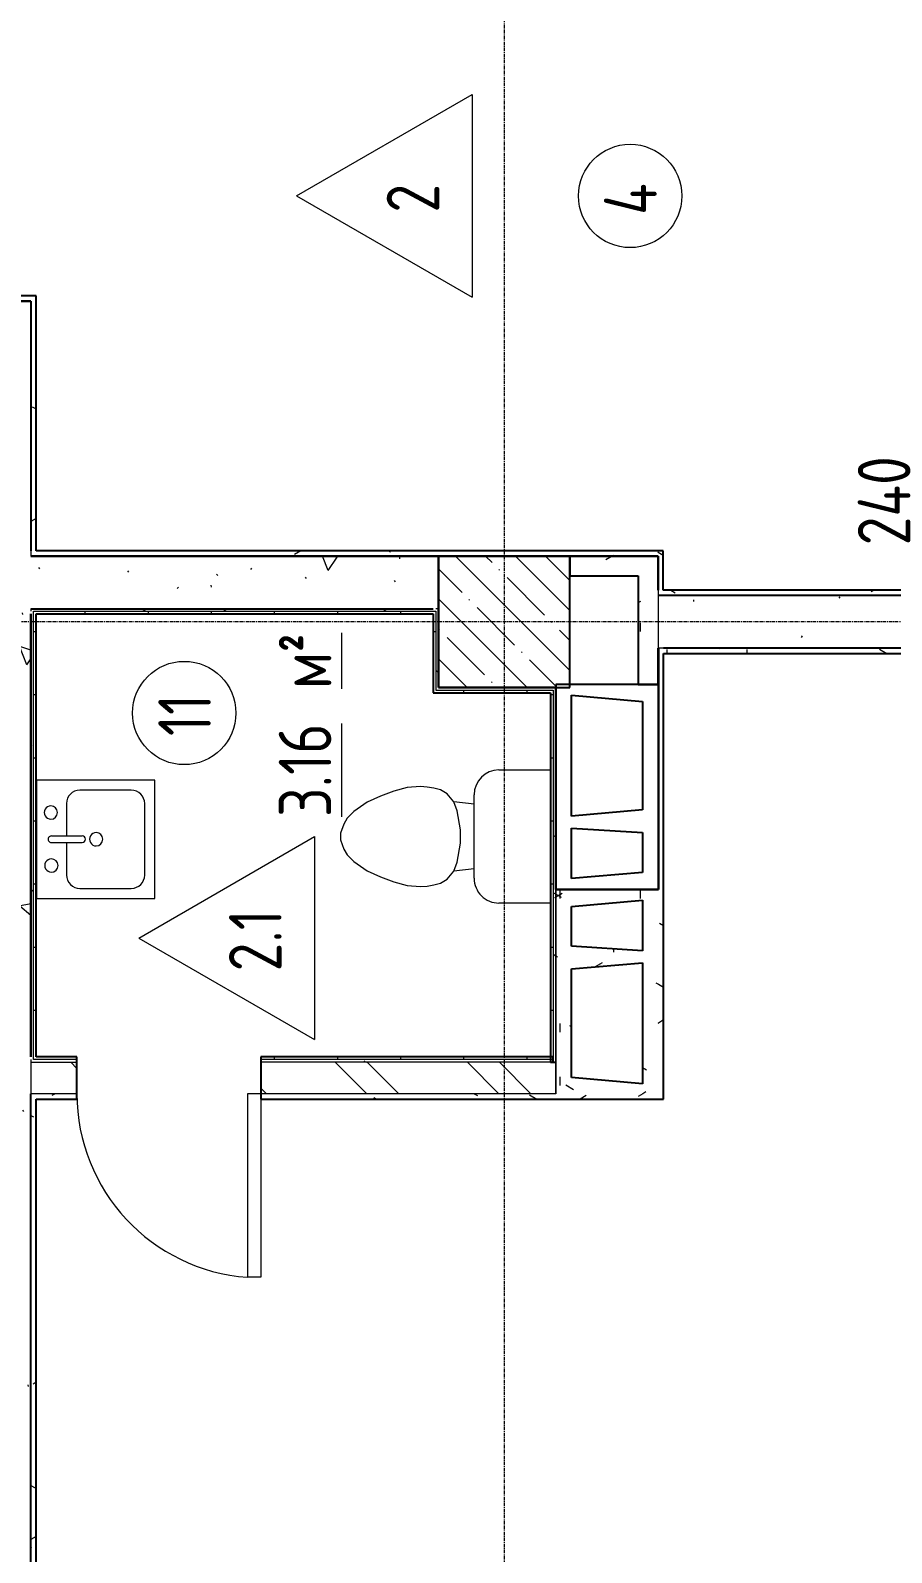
# Model space of a CAD drawing. Header units: millimetres. Extents: x -11854 to 4360091, y -19344 to 4989148.
# Drawn here: x 16721 to 19996, y 22352 to 28142 of the extents above; entities that cross this region are included whole.
import ezdxf

# ---------------------------------------------------------------- set-up
doc = ezdxf.new("R2010")
doc.units = ezdxf.units.MM
doc.linetypes.add('Линия сетки', pattern=[22.225, 12.7, -3.175, 3.175, -3.175])
doc.layers.get('0').update_dxf_attribs({"color": 254})
doc.layers.get('Defpoints').update_dxf_attribs({"color": 254})
for name, color, linetype, lineweight in [('A-ANNO-DIMS', 254, 'Continuous', 9), ('A-AREA-IDEN', 254, 'Continuous', 9), ('A-COLS', 254, 'Continuous', 9), ('A-DOOR', 254, 'Continuous', 9), ('A-WALL', 254, 'Continuous', 9), ('P-SANR-FIXT', 254, 'Continuous', 9), ('S-GRID', 254, 'Continuous', 9)]:
    doc.layers.add(name, color=color, linetype=linetype, lineweight=lineweight)
doc.styles.add('ISOCPEUR', font='isocpeur.ttf', dxfattribs={"width": 0.8, "height": 200})
doc.styles.add('ISOCPEUR_B', font='', dxfattribs={"width": 0.8, "height": 200})
doc.styles.add('ISOCPEUR_B_1', font='', dxfattribs={"width": 0.8, "height": 200})
doc.styles.get('ISOCPEUR_B').set_extended_font_data('ISOCPEUR', bold=True)
doc.styles.get('ISOCPEUR_B_1').set_extended_font_data('ISOCPEUR', bold=True)
doc.dimstyles.new('2_0_мм_ISOCPEUR', dxfattribs={"dimscale": 304.8, "dimtxt": 199.196235, "dimasz": 0.656168, "dimexe": 0.459318, "dimexo": 0.625, "dimgap": 0.065617, "dimtad": 1, "dimdec": 0, "dimtxsty": 'ISOCPEUR', "dimblk1": 'OBLIQUE', "dimblk2": 'OBLIQUE', "dimsah": 1, "dimcen": 2.5, "dimdle": 0.164042, "dimazin": 3, "dimtfac": 1, "dimtix": 1, "dimtmove": 0, "dimatfit": 3, "dimfxl": 0.787402, "dimfxlon": 1, "dimtvp": 1, "dimarcsym": 2})
pattern_1 = [(90, (23409.34, 513535.32), (-101.6, 406.4), [33.528, -271.272, 33.528, -271.272, -1625.6]), (90, (23409.34, 513535.32), (-101.6, 406.4), [-609.6, 33.528, -576.072, 33.528, -271.272, -711.2]), (90, (23409.34, 513535.32), (-101.6, 406.4), [-1524, 33.528, -169.672, 33.528, -474.472]), (210, (23358.54, 513687.72), (-301.152724, -291.18818), [33.528, -271.272, 33.528, -1896.872]), (210, (23358.54, 513687.72), (-301.152724, -291.18818), [-338.328, -271.272, 33.528, -576.072, -1016]), (210, (23358.54, 513687.72), (-301.152724, -291.18818), [-1219.2, 33.528, -271.272, 33.528, -677.672]), (210, (23358.54, 513687.72), (-301.152724, -291.18818), [-1557.528, -169.672, 33.528, -474.472]), (330, (23155.34, 513738.52), (402.752724, -115.21182), [33.528, -271.272, 33.528, -1896.872]), (330, (23155.34, 513738.52), (402.752724, -115.21182), [-338.328, -271.272, 33.528, -576.072, -1016]), (330, (23155.34, 513738.52), (402.752724, -115.21182), [-1219.2, 33.528, -271.272, 33.528, -677.672]), (330, (23155.34, 513738.52), (402.752724, -115.21182), [-1557.528, -169.672, 33.528, -474.472])]
pattern_2 = [(140, (23409.34, 513535.3), (63.7558, 728.7365), [76.2, -838.2]), (85, (23409.34, 513535.3), (-764.2276, -140.9716), [60.96, -670.56]), (190.451, (23414.65, 513596.05), (-700.4668, 587.77), [64.76, -712.36]), (136.184, (23206.1, 513535.3), (168.171, 1084.3162), [114.3, -1257.3]), (186.636, (23220.2, 513625.7), (-989.7098, 949.61), [97.14, -1068.54]), (81.184, (23206.1, 513535.3), (-989.7012, 949.6206), [91.44, -1005.84]), (111, (23256.94, 513636.9), (409.0606, 606.4579), [76.2, -838.2]), (56, (23256.94, 513636.9), (-736.7529, 247.2083), [60.96, -670.56]), (161.451, (23291, 513687.46), (-327.6855, 853.6683), [64.76, -712.36]), (127.5, (23409.34, 513535.32), (-338.22012, 12.3547), [6.706, -655.726, 6.706, -674.014, -673.1]), (127.5, (23409.34, 513535.32), (-338.22012, 12.3547), [-1343.152, 6.706, -666.394]), (97.5, (23409.34, 513535.32), (-400.72213, 267.27887), [6.706, -381.406, 6.706, -640.486, -256.54]), (97.5, (23409.34, 513535.32), (-400.72213, 267.27887), [-1035.304, 6.706, -249.834]), (57.5, (23409.34, 513308.76), (22.91534, 542.36333), [6.706, -247.294, 6.706, -1837.334]), (57.5, (23409.34, 513308.76), (22.91534, 542.36333), [-260.706, -785.774, 6.706, -1044.854]), (47.5, (23409.34, 513207.16), (-101.7071, 592.51696), [6.706, -323.494, 6.706, -1266.342]), (47.5, (23409.34, 513207.16), (-101.7071, 592.51696), [-336.906, -519.582, 6.706, -740.054])]
pattern_3 = [(90, (23409.34, 513535.32), (-240, 7e-14), []), (180, (23409.34, 513535.32), (-9e-14, -240), [])]

# ---------------------------------------------------------------- blocks, each defined once
blk = doc.blocks.new('Одиночные-Щитовые - Дверной блок внутренний глухой ДГ 21х7-6783225-1Г')
at = {"layer": 'A-DOOR', "lineweight": 18}
for p, q in [((299, -60), (299, -758.1)), ((350, -60), (299, -60)), ((350, -60), (350, -758.1)), ((350, -758.1), (299, -758.1))]:
    blk.add_line(p, q, dxfattribs=at)
at = {"layer": 'A-DOOR'}
blk.add_arc((350, -60), 700, 180, 265.82189, dxfattribs=at)
blk = doc.blocks.new('Туалет-Домашний-3D - Туалет-Домашний-3D-2031272-1Г')
at = {"layer": 'P-SANR-FIXT'}
for p, q in [((-253.4, 298.4), (-253.4, 494.7)), ((253.4, 494.7), (253.4, 298.4)), ((158.7, 203.8), (-158.8, 203.8)), ((-123.5, 203.8), (-132.3, 127)), ((123.5, 203.8), (132.3, 127)), ((-132.3, 127), (-162.6, 101.6)), ((-97.4, 139.7), (-132.3, 127)), ((-25.4, 152.4), (-97.4, 139.7)), ((25.4, 152.4), (-25.4, 152.4)), ((97.4, 139.7), (25.4, 152.4)), ((132.3, 127), (97.4, 139.7)), ((162.6, 101.6), (132.3, 127)), ((-177, 76.2), (-183.8, 50.8)), ((-162.6, 101.6), (-177, 76.2)), ((177, 76.2), (162.6, 101.6)), ((183.8, 50.8), (177, 76.2)), ((-188.3, 25.3), (-190.5, 0)), ((-190.5, 0), (-186.1, -50.6)), ((-183.8, 50.8), (-188.3, 25.3)), ((188.3, 25.3), (183.8, 50.8)), ((186.1, -50.6), (190.5, 0)), ((190.5, 0), (188.3, 25.3)), ((-186.1, -50.6), (-172.4, -101.6)), ((172.4, -101.6), (186.1, -50.6)), ((-172.4, -101.6), (-153.9, -152.4)), ((153.9, -152.4), (172.4, -101.6)), ((-153.9, -152.4), (-130.2, -203.2)), ((130.2, -203.2), (153.9, -152.4)), ((-130.2, -203.2), (-95, -254)), ((95, -254), (130.2, -203.2)), ((-95, -254), (-69.6, -279.4)), ((-69.6, -279.4), (-47.6, -292.1)), ((47.6, -292.1), (69.6, -279.4)), ((69.6, -279.4), (95, -254)), ((-47.6, -292.1), (-12.7, -304.8)), ((-12.7, -304.8), (12.7, -304.8)), ((12.7, -304.8), (47.6, -292.1))]:
    blk.add_line(p, q, dxfattribs=at)
for centre, start, end in [((-158.8, 298.4), 180, 270), ((158.7, 298.4), 270, 360)]:
    blk.add_arc(centre, 94.6, start, end, dxfattribs=at)
blk = doc.blocks.new('Кухонная мойка-Островок - 450 x 450 мм-2032278-1Г')
at = {"layer": 'P-SANR-FIXT'}
for p, q in [((240.7, 227.3), (-209.3, 227.3)), ((-209.3, 227.3), (-209.3, -222.7)), ((240.7, -222.7), (240.7, 227.3)), ((3, 170.2), (3, 53.1)), ((28.4, 170.2), (28.4, 53.1)), ((-171.2, 62.2), (-171.2, -133.8)), ((3, 113), (-120.4, 113)), ((151.8, 113), (28.4, 113)), ((202.6, -133.8), (202.6, 62.2)), ((-209.3, -222.7), (240.7, -222.7)), ((-120.4, -184.6), (151.8, -184.6))]:
    blk.add_line(p, q, dxfattribs=at)
for centre, radius, start, end in [((-84.3, 170.2), 25.4, 360, 180), ((15.7, 170.2), 12.7, 360, 180), ((117.3, 172.3), 25.4, 360, 180), ((-84.3, 170.2), 25.4, 180, 360), ((117.3, 172.3), 25.4, 180, 0), ((-120.4, 62.2), 50.8, 90, 180), ((151.8, 62.2), 50.8, 360, 90), ((15.7, 0), 25.4, 360, 180), ((15.7, 0), 25.4, 180, 0), ((15.7, 53.1), 12.7, 180, 0), ((-120.4, -133.8), 50.8, 180, 270), ((151.8, -133.8), 50.8, 270, 0)]:
    blk.add_arc(centre, radius, start, end, dxfattribs=at)
blk = doc.blocks.new('_Oblique')
at = {"color": 0, "linetype": 'ByBlock', "lineweight": -2}
blk.add_line((-0.5, -0.5), (0.5, 0.5), dxfattribs=at)
blk = doc.blocks.new('*D712')
at = {"layer": 'A-ANNO-DIMS', "color": 0, "lineweight": -2, "transparency": 16777216}
for p, q in [((20154.3, 26012.4), (20154.3, 26572.4)), ((20081.4, 26012.4), (20294.3, 26012.4)), ((20154.3, 25722.4), (20154.3, 26012.4)), ((20081.4, 25772.4), (20294.3, 25772.4))]:
    blk.add_line(p, q, dxfattribs=at)
at = {"layer": 'Defpoints', "color": 0, "transparency": 16777216}
for p in [(20062.3, 26012.4), (20154.3, 26012.4), (20062.3, 25772.4)]:
    blk.add_point(p, dxfattribs=at)
at = {"layer": 'A-ANNO-DIMS', "color": 0, "lineweight": -2, "transparency": 16777216, "xscale": 200, "yscale": 200, "zscale": 200}
for p, rotation in [((20154.3, 26012.4), 90), ((20154.3, 25772.4), 270)]:
    blk.add_blockref('_Oblique', p, dxfattribs=dict(at, rotation=rotation))
at = {"layer": 'A-ANNO-DIMS', "color": 0, "transparency": 16777216, "insert": (19867.7, 26183.3), "char_height": 200, "width": 418.312, "attachment_point": 1, "rotation": 90, "line_spacing_factor": 1.149209, "style": 'ISOCPEUR'}
blk.add_mtext('\\A1;240', dxfattribs=at)
blk = doc.blocks.new('АР-Марка-Помещения-Этаж_Секция_Номер - Номер-1294543-1Г')
at = {"layer": 'A-AREA-IDEN'}
blk.add_circle((0, 1.219), 1.965, dxfattribs=at)
blk = doc.blocks.new('МАРКА ПОМЕЩЕНИЯ - ПОЛЫ - ОТДЕЛКА ПОЛА-6347798-1Г')
at = {"layer": 'A-AREA-IDEN'}
for p, q in [((0, 4.233), (-3.855, -2.444)), ((0, 4.233), (3.855, -2.444)), ((3.855, -2.444), (-3.855, -2.444))]:
    blk.add_line(p, q, dxfattribs=at)

msp = doc.modelspace()

# ---------------------------------------------------------------- hatches: boundary and pattern name
at = {"layer": 'A-COLS'}
h = msp.add_hatch(dxfattribs=at)
h.set_pattern_fill('FP_1', color=8, angle=90, style=0, pattern_type=2)
h.set_pattern_definition([(135, (23409.34, 513535.32), (-114.049253, -114.049253), []), (135, (23409.34, 513649.37), (-114.049253, -114.049253), [201.612, -40.322, 3.353, -36.97])])
h.paths.add_polyline_path([(18772.6, 26142.4), (18272.6, 26142.4), (18272.6, 25642.4), (18772.6, 25642.4), (18772.6, 25781.8)])
at = {"layer": 'A-WALL'}
h = msp.add_hatch(dxfattribs=at)
h.set_pattern_fill('FP_4', color=8, angle=90, style=0, pattern_type=2)
h.set_pattern_definition(pattern_1)
h.paths.add_polyline_path([(16722.6, 27132.4), (14782.6, 27132.4), (14782.6, 27112.4), (16722.6, 27112.4)])
h = msp.add_hatch(dxfattribs=at)
h.set_pattern_fill('FP_2', color=8, angle=90, style=0, pattern_type=2)
h.set_pattern_definition(pattern_2)
h.paths.add_polyline_path([(16722.6, 26912.4), (16722.6, 27112.4), (14782.6, 27112.4), (14782.6, 26912.4), (16522.6, 26912.4)])
h = msp.add_hatch(dxfattribs=at)
h.set_pattern_fill('FP_4', color=8, angle=90, style=0, pattern_type=2)
h.set_pattern_definition(pattern_1)
h.paths.add_polyline_path([(16742.6, 27132.4), (16722.6, 27132.4), (16722.6, 26162.4), (16742.6, 26162.4), (16742.6, 26497.6)])
h = msp.add_hatch(dxfattribs=at)
h.set_pattern_fill('FP_2', color=8, angle=90, style=0, pattern_type=2)
h.set_pattern_definition(pattern_2)
h.paths.add_polyline_path([(16722.6, 26912.4), (16522.6, 26912.4), (16522.6, 17352.4), (16622.6, 17352.4), (16622.6, 17152.4), (16722.6, 17152.4), (16722.6, 26497.6)])
h = msp.add_hatch(dxfattribs=at)
h.set_pattern_fill('FP_4', color=8, angle=90, style=0, pattern_type=2)
h.set_pattern_definition(pattern_1)
h.paths.add_polyline_path([(19107.6, 26162.4), (16722.6, 26162.4), (16722.6, 26142.4), (19107.6, 26142.4)])
h = msp.add_hatch(dxfattribs=at)
h.set_pattern_fill('FP_2', color=8, angle=90, style=0, pattern_type=2)
h.set_pattern_definition(pattern_2)
h.paths.add_polyline_path([(18272.6, 26142.4), (16722.6, 26142.4), (16722.6, 25942.4), (18272.6, 25942.4)])
h = msp.add_hatch(dxfattribs=at)
h.set_pattern_fill('FP_4', color=8, angle=90, style=0, pattern_type=2)
h.set_pattern_definition(pattern_1)
h.paths.add_polyline_path([(19032.6, 26142.4), (18772.6, 26142.4), (18772.6, 26067.4), (19032.6, 26067.4)])
h = msp.add_hatch(dxfattribs=at)
h.set_pattern_fill('FP_4', color=8, angle=90, style=0, pattern_type=2)
h.set_pattern_definition(pattern_1)
h.paths.add_polyline_path([(19107.6, 26142.4), (19032.6, 26142.4), (19032.6, 25654.5), (19107.6, 25654.5), (19107.6, 26012.4)])
h = msp.add_hatch(dxfattribs=at)
h.set_pattern_fill('FP_4', color=8, angle=90, style=0, pattern_type=2)
h.set_pattern_definition(pattern_1)
h.paths.add_polyline_path([(19127.6, 26162.4), (19107.6, 26162.4), (19107.6, 26012.4), (19127.6, 26012.4)])
h = msp.add_hatch(dxfattribs=at)
h.set_pattern_fill('FP_4', color=8, angle=90, style=0, pattern_type=2)
h.set_pattern_definition(pattern_1)
h.paths.add_polyline_path([(22462.6, 25992.4), (22462.6, 26012.4), (19107.6, 26012.4), (19107.6, 25992.4), (20961.1, 25992.4)])
h = msp.add_hatch(dxfattribs=at)
h.set_pattern_fill('FP_4', color=8, angle=90, style=0, pattern_type=2)
h.set_pattern_definition(pattern_1)
h.paths.add_polyline_path([(18262.6, 25942.4), (16722.6, 25942.4), (16722.6, 25932.4), (18262.6, 25932.4)])
h = msp.add_hatch(dxfattribs=at)
h.set_pattern_fill('FP_4', color=8, angle=90, style=0, pattern_type=2)
h.set_pattern_definition(pattern_1)
h.paths.add_polyline_path([(18272.6, 25642.4), (18272.6, 25942.4), (18262.6, 25942.4), (18262.6, 25642.4)])
h = msp.add_hatch(dxfattribs=at)
h.set_pattern_fill('FP_2', color=8, angle=90, style=0, pattern_type=2)
h.set_pattern_definition(pattern_2)
h.paths.add_polyline_path([(20882.6, 25992.4), (19107.6, 25992.4), (19107.6, 25792.4), (20882.6, 25792.4)])
h = msp.add_hatch(dxfattribs=at)
h.set_pattern_fill('FP_4', color=8, angle=90, style=0, pattern_type=2)
h.set_pattern_definition(pattern_1)
h.paths.add_polyline_path([(16732.6, 25922.4), (16732.6, 25932.4), (16722.6, 25932.4), (16722.6, 24227.4), (16732.6, 24227.4), (16732.6, 25781.8)])
h = msp.add_hatch(dxfattribs=at)
h.set_pattern_fill('FP_6', color=8, angle=90, style=0, pattern_type=2)
h.set_pattern_definition(pattern_3)
h.paths.add_polyline_path([(18252.6, 25932.4), (16732.6, 25932.4), (16732.6, 25922.4), (18252.6, 25922.4)])
h = msp.add_hatch(dxfattribs=at)
h.set_pattern_fill('FP_6', color=8, angle=90, style=0, pattern_type=2)
h.set_pattern_definition(pattern_3)
h.paths.add_polyline_path([(16742.6, 25922.4), (16732.6, 25922.4), (16732.6, 24237.4), (16742.6, 24237.4), (16742.6, 25781.8)])
h = msp.add_hatch(dxfattribs=at)
h.set_pattern_fill('FP_6', color=8, angle=90, style=0, pattern_type=2)
h.set_pattern_definition(pattern_3)
h.paths.add_polyline_path([(18262.6, 25642.4), (18262.6, 25932.4), (18252.6, 25932.4), (18252.6, 25632.4), (18262.6, 25632.4)])
h = msp.add_hatch(dxfattribs=at)
h.set_pattern_fill('FP_4', color=8, angle=90, style=0, pattern_type=2)
h.set_pattern_definition(pattern_1)
h.paths.add_polyline_path([(19129.1, 24077.4), (19129.1, 25792.4), (19109.1, 25792.4), (19109.1, 24077.4)])
h = msp.add_hatch(dxfattribs=at)
h.set_pattern_fill('FP_4', color=8, angle=90, style=0, pattern_type=2)
h.set_pattern_definition(pattern_1)
h.paths.add_polyline_path([(20882.6, 25772.4), (20882.6, 25792.4), (19129.1, 25792.4), (19129.1, 25772.4), (20862.6, 25772.4)])
h = msp.add_hatch(dxfattribs=at)
h.set_pattern_fill('FP_6', color=8, angle=90, style=0, pattern_type=2)
h.set_pattern_definition(pattern_3)
h.paths.add_polyline_path([(18699.1, 25622.4), (18699.1, 25632.4), (18252.6, 25632.4), (18252.6, 25622.4), (18447.5, 25622.4)])
h = msp.add_hatch(dxfattribs=at)
h.set_pattern_fill('FP_6', color=8, angle=90, style=0, pattern_type=2)
h.set_pattern_definition(pattern_3)
h.paths.add_polyline_path([(18709.1, 24217.4), (18709.1, 25632.4), (18699.1, 25632.4), (18699.1, 24217.4)])
h = msp.add_hatch(dxfattribs=at)
h.set_pattern_fill('FP_4', color=8, angle=90, style=0, pattern_type=2)
h.set_pattern_definition(pattern_1)
h.paths.add_polyline_path([(18719.1, 24874.5), (18719.1, 25642.4), (18709.1, 25642.4), (18709.1, 24217.4), (18719.1, 24217.4), (18719.1, 24350.1)])
h = msp.add_hatch(dxfattribs=at)
h.set_pattern_fill('FP_4', color=8, angle=90, style=0, pattern_type=2)
h.set_pattern_definition(pattern_1)
h.paths.add_polyline_path([(19109.1, 24874.5), (18719.1, 24874.5), (18719.1, 24097.4), (19109.1, 24097.4), (19109.1, 24350.1)])
h.paths.add_polyline_path([(19049.1, 24595.8), (19049.1, 24135.2), (18779.1, 24159.3), (18779.1, 24572)])
h.paths.add_polyline_path([(19049.1, 24833.4), (19049.1, 24641.4), (18779.1, 24658.3), (18779.1, 24809.5)])
h = msp.add_hatch(dxfattribs=at)
h.set_pattern_fill('FP_4', color=8, angle=90, style=0, pattern_type=2)
h.set_pattern_definition(pattern_1)
h.paths.add_polyline_path([(18709.1, 24227.4), (17597.6, 24227.4), (17597.6, 24217.4), (18709.1, 24217.4)])
h.paths.add_polyline_path([(16897.6, 24217.4), (16897.6, 24227.4), (16722.6, 24227.4), (16722.6, 24217.4), (16771.7, 24217.4)])
h = msp.add_hatch(dxfattribs=at)
h.set_pattern_fill('FP_5', color=8, angle=90, style=0, pattern_type=2)
h.set_pattern_definition([(135, (23409.34, 513535.32), (-251.44717, -251.44717), []), (135, (23028.34, 513535.32), (-251.44717, -251.44717), [])])
h.paths.add_polyline_path([(18719.1, 24097.4), (18719.1, 24217.4), (17597.6, 24217.4), (17597.6, 24097.4), (17609.6, 24097.4)])
h.paths.add_polyline_path([(16897.6, 24217.4), (16722.6, 24217.4), (16722.6, 24097.4), (16897.6, 24097.4)])
h = msp.add_hatch(dxfattribs=at)
h.set_pattern_fill('FP_6', color=8, angle=90, style=0, pattern_type=2)
h.set_pattern_definition(pattern_3)
h.paths.add_polyline_path([(18709.1, 24227.4), (18709.1, 24237.4), (17597.6, 24237.4), (17597.6, 24227.4), (17609.6, 24227.4)])
h.paths.add_polyline_path([(16897.6, 24227.4), (16897.6, 24237.4), (16732.6, 24237.4), (16732.6, 24227.4), (16771.7, 24227.4)])
h = msp.add_hatch(dxfattribs=at)
h.set_pattern_fill('FP_4', color=8, angle=90, style=0, pattern_type=2)
h.set_pattern_definition(pattern_1)
h.paths.add_polyline_path([(16742.6, 24097.4), (16722.6, 24097.4), (16722.6, 17152.4), (16742.6, 17152.4), (16742.6, 24077.4)])
h = msp.add_hatch(dxfattribs=at)
h.set_pattern_fill('FP_4', color=8, angle=90, style=0, pattern_type=2)
h.set_pattern_definition(pattern_1)
h.paths.add_polyline_path([(19109.1, 24077.4), (19109.1, 24097.4), (17597.6, 24097.4), (17597.6, 24077.4), (17609.6, 24077.4)])
h.paths.add_polyline_path([(16897.6, 24077.4), (16897.6, 24097.4), (16742.6, 24097.4), (16742.6, 24077.4), (16771.7, 24077.4)])

# ---------------------------------------------------------------- linework, layer by layer
at = {"layer": 'A-COLS', "color": 8, "lineweight": 25}
for p, q in [((18772.6, 26142.4), (18272.6, 26142.4)), ((18272.6, 26142.4), (18272.6, 25642.4)), ((18772.6, 25642.4), (18772.6, 26142.4)), ((19109.1, 25654.5), (18719.1, 25654.5)), ((18719.1, 25654.5), (18719.1, 24874.5)), ((19109.1, 24874.5), (19109.1, 25654.5)), ((18272.6, 25642.4), (18772.6, 25642.4)), ((18779.1, 25153.2), (18779.1, 25613.8)), ((18779.1, 25613.8), (19049.1, 25589.7)), ((19049.1, 25589.7), (19049.1, 25177)), ((19049.1, 25177), (18779.1, 25153.2)), ((18779.1, 24915.6), (18779.1, 25107.6)), ((18779.1, 25107.6), (19049.1, 25090.7)), ((19049.1, 25090.7), (19049.1, 24939.5)), ((19049.1, 24939.5), (18779.1, 24915.6)), ((18719.1, 24874.5), (19109.1, 24874.5))]:
    msp.add_line(p, q, dxfattribs=at)
at = {"layer": 'A-WALL', "color": 8, "lineweight": 25}
for p, q in [((16722.6, 27112.4), (14782.6, 27112.4)), ((14782.6, 27112.4), (16722.6, 27112.4)), ((16742.6, 27132.4), (14802.6, 27132.4)), ((16722.6, 27112.4), (16722.6, 27112.4)), ((16722.6, 27112.4), (16722.6, 26162.4)), ((16742.6, 26162.4), (16742.6, 27132.4)), ((18272.6, 26142.4), (16722.6, 26142.4)), ((16722.6, 26142.4), (19107.6, 26142.4)), ((19127.6, 26162.4), (16742.6, 26162.4)), ((18272.6, 25642.4), (18272.6, 26142.4)), ((19107.6, 26142.4), (18772.6, 26142.4)), ((18772.6, 26142.4), (18772.6, 26067.4)), ((19107.6, 26012.4), (19107.6, 26142.4)), ((19107.6, 26142.4), (19107.6, 26012.4)), ((19127.6, 26012.4), (19127.6, 26162.4)), ((18772.6, 26067.4), (19032.6, 26067.4)), ((19032.6, 26067.4), (19032.6, 25654.5)), ((22442.6, 26012.4), (19127.6, 26012.4)), ((16722.6, 25942.4), (18252.6, 25942.4)), ((22462.6, 25992.4), (19107.6, 25992.4)), ((16722.6, 24237.4), (16722.6, 25922.4)), ((16722.6, 25922.4), (16722.6, 24237.4)), ((16742.6, 25922.4), (18252.6, 25922.4)), ((16742.6, 24237.4), (16742.6, 25922.4)), ((18252.6, 25922.4), (18252.6, 25622.4)), ((19107.6, 25654.5), (19107.6, 25792.4)), ((19107.6, 25792.4), (19109.1, 25792.4)), ((19109.1, 25792.4), (19109.1, 24874.5)), ((21082.6, 25792.4), (19129.1, 25792.4)), ((19129.1, 24077.4), (19129.1, 25772.4)), ((19129.1, 25772.4), (20862.6, 25772.4)), ((19032.6, 25654.5), (19107.6, 25654.5)), ((18252.6, 25622.4), (18699.1, 25622.4)), ((18719.1, 25642.4), (18272.6, 25642.4)), ((18699.1, 25622.4), (18699.1, 24217.4)), ((18719.1, 24874.5), (18719.1, 25642.4)), ((19109.1, 24874.5), (18719.1, 24874.5)), ((18779.1, 24809.5), (19049.1, 24833.4)), ((18779.1, 24658.3), (18779.1, 24809.5)), ((19049.1, 24833.4), (19049.1, 24641.4)), ((19049.1, 24641.4), (18779.1, 24658.3)), ((18779.1, 24572), (19049.1, 24595.8)), ((18779.1, 24159.3), (18779.1, 24572)), ((19049.1, 24595.8), (19049.1, 24135.2)), ((16897.6, 24237.4), (16742.6, 24237.4)), ((16897.6, 24217.4), (16897.6, 24237.4)), ((16897.6, 24077.4), (16897.6, 24217.4)), ((17597.6, 24237.4), (17597.6, 24097.4)), ((18709.1, 24237.4), (17597.6, 24237.4)), ((18699.1, 24217.4), (18719.1, 24217.4)), ((18709.1, 24217.4), (18709.1, 24237.4)), ((19049.1, 24135.2), (18779.1, 24159.3)), ((16722.6, 17152.4), (16722.6, 24097.4)), ((17597.6, 24097.4), (17597.6, 24077.4)), ((16742.6, 17132.4), (16742.6, 24077.4)), ((16742.6, 24077.4), (16897.6, 24077.4)), ((17597.6, 24077.4), (19129.1, 24077.4))]:
    msp.add_line(p, q, dxfattribs=at)
at = {"layer": 'A-WALL', "color": 8}
for p, q in [((16722.6, 26162.4), (16722.6, 26142.4)), ((19107.6, 26012.4), (19107.6, 25792.4)), ((16722.6, 25942.4), (16722.6, 25932.4)), ((18272.6, 25942.4), (18262.6, 25942.4)), ((16732.6, 25932.4), (18262.6, 25932.4)), ((16732.6, 24227.4), (16732.6, 25932.4)), ((18262.6, 25932.4), (18262.6, 25632.4)), ((19129.1, 25792.4), (19109.1, 25792.4)), ((18262.6, 25632.4), (18709.1, 25632.4)), ((18709.1, 25632.4), (18709.1, 24217.4)), ((18719.1, 24874.5), (18719.1, 24217.4)), ((18719.1, 24097.4), (18719.1, 24874.5)), ((16722.6, 24227.4), (16722.6, 24097.4)), ((16722.6, 24217.4), (16897.6, 24217.4)), ((16897.6, 24227.4), (16732.6, 24227.4)), ((16897.6, 24217.4), (16897.6, 24217.4)), ((18709.1, 24227.4), (17597.6, 24227.4)), ((18709.1, 24217.4), (17597.6, 24217.4)), ((18719.1, 24217.4), (18719.1, 24097.4)), ((16897.6, 24097.4), (16722.6, 24097.4)), ((17597.6, 24097.4), (17597.6, 24097.4)), ((18719.1, 24097.4), (17597.6, 24097.4))]:
    msp.add_line(p, q, dxfattribs=at)
at = {"layer": 'S-GRID', "color": 8, "linetype": 'Линия сетки'}
for p, q in [((18522.6, 43877.4), (18522.6, 16449)), ((24998.8, 25892.4), (-1161, 25892.4))]:
    msp.add_line(p, q, dxfattribs=at)

# ---------------------------------------------------------------- block references
at = {"layer": 'A-AREA-IDEN', "color": 8, "xscale": 99.99999999999991, "yscale": 99.99999999999991, "zscale": 99.99999999999991, "rotation": 89.99999999999999}
for name, p in [('МАРКА ПОМЕЩЕНИЯ - ПОЛЫ - ОТДЕЛКА ПОЛА-6347798-1Г', (18156.4, 27512.2)), ('АР-Марка-Помещения-Этаж_Секция_Номер - Номер-1294543-1Г', (19123.7, 27512.2)), ('АР-Марка-Помещения-Этаж_Секция_Номер - Номер-1294543-1Г', (17427.7, 25545.6)), ('МАРКА ПОМЕЩЕНИЯ - ПОЛЫ - ОТДЕЛКА ПОЛА-6347798-1Г', (17556.6, 24689.8))]:
    msp.add_blockref(name, p, dxfattribs=at)
at = {"layer": 'A-DOOR', "color": 8}
msp.add_blockref('Одиночные-Щитовые - Дверной блок внутренний глухой ДГ 21х7-6783225-1Г', (17247.6, 24157.4), dxfattribs=at)
at = {"layer": 'P-SANR-FIXT', "color": 8}
for name, p, rotation in [('Туалет-Домашний-3D - Туалет-Домашний-3D-2031272-1Г', (18204.4, 25075.8), 270), ('Кухонная мойка-Островок - 450 x 450 мм-2032278-1Г', (16970.6, 25049.8), 89.99999999999999)]:
    msp.add_blockref(name, p, dxfattribs=dict(at, rotation=rotation))

# ---------------------------------------------------------------- texts
at = {"layer": 'A-AREA-IDEN', "color": 8, "char_height": 200, "attachment_point": 1, "rotation": 90}
for s, insert, width, style in [('\\fISOCPEUR|b0|i0|c204|p34|;\\W.8;2', (18075.8, 27448.7), 141.097, 'ISOCPEUR'), ('\\fISOCPEUR|b1|i0|c204|p34|;\\W.8;4', (18902.8, 27440), 166.751, 'ISOCPEUR_B'), ('\\L\\fISOCPEUR|b1|i0|c238|p34|;\\W.8;\\L²', (17665.1, 25774.6), 128.27, 'ISOCPEUR_B_1'), ('\\L\\fISOCPEUR|b1|i0|c204|p34|;\\W.8;\\Lм', (17665.1, 25637), 166.751, 'ISOCPEUR_B'), ('11', (17206.9, 25457.8), 205.232, 'ISOCPEUR_B'), ('\\L3.16 ', (17665.1, 25150.2), 590.042, 'ISOCPEUR_B'), ('2.1', (17475.9, 24562.8), 295.021, 'ISOCPEUR')]:
    msp.add_mtext(s, dxfattribs=dict(at, insert=insert, width=width, style=style))

# ---------------------------------------------------------------- dimensions: what is measured, and where the dimension line sits
at = {"layer": 'A-ANNO-DIMS', "color": 8}
dim = msp.add_linear_dim(base=(20154.3, 26012.4), p1=(20062.3, 25772.4), p2=(20062.3, 26012.4), angle=90, dimstyle='2_0_мм_ISOCPEUR', override={"dimfxl": 240}, dxfattribs=at)
dim.commit()
dim.dimension.update_dxf_attribs({"geometry": '*D712', "text_midpoint": (20154.3, 26392.4), "dimtype": 160})

doc.saveas('drawing.dxf')
